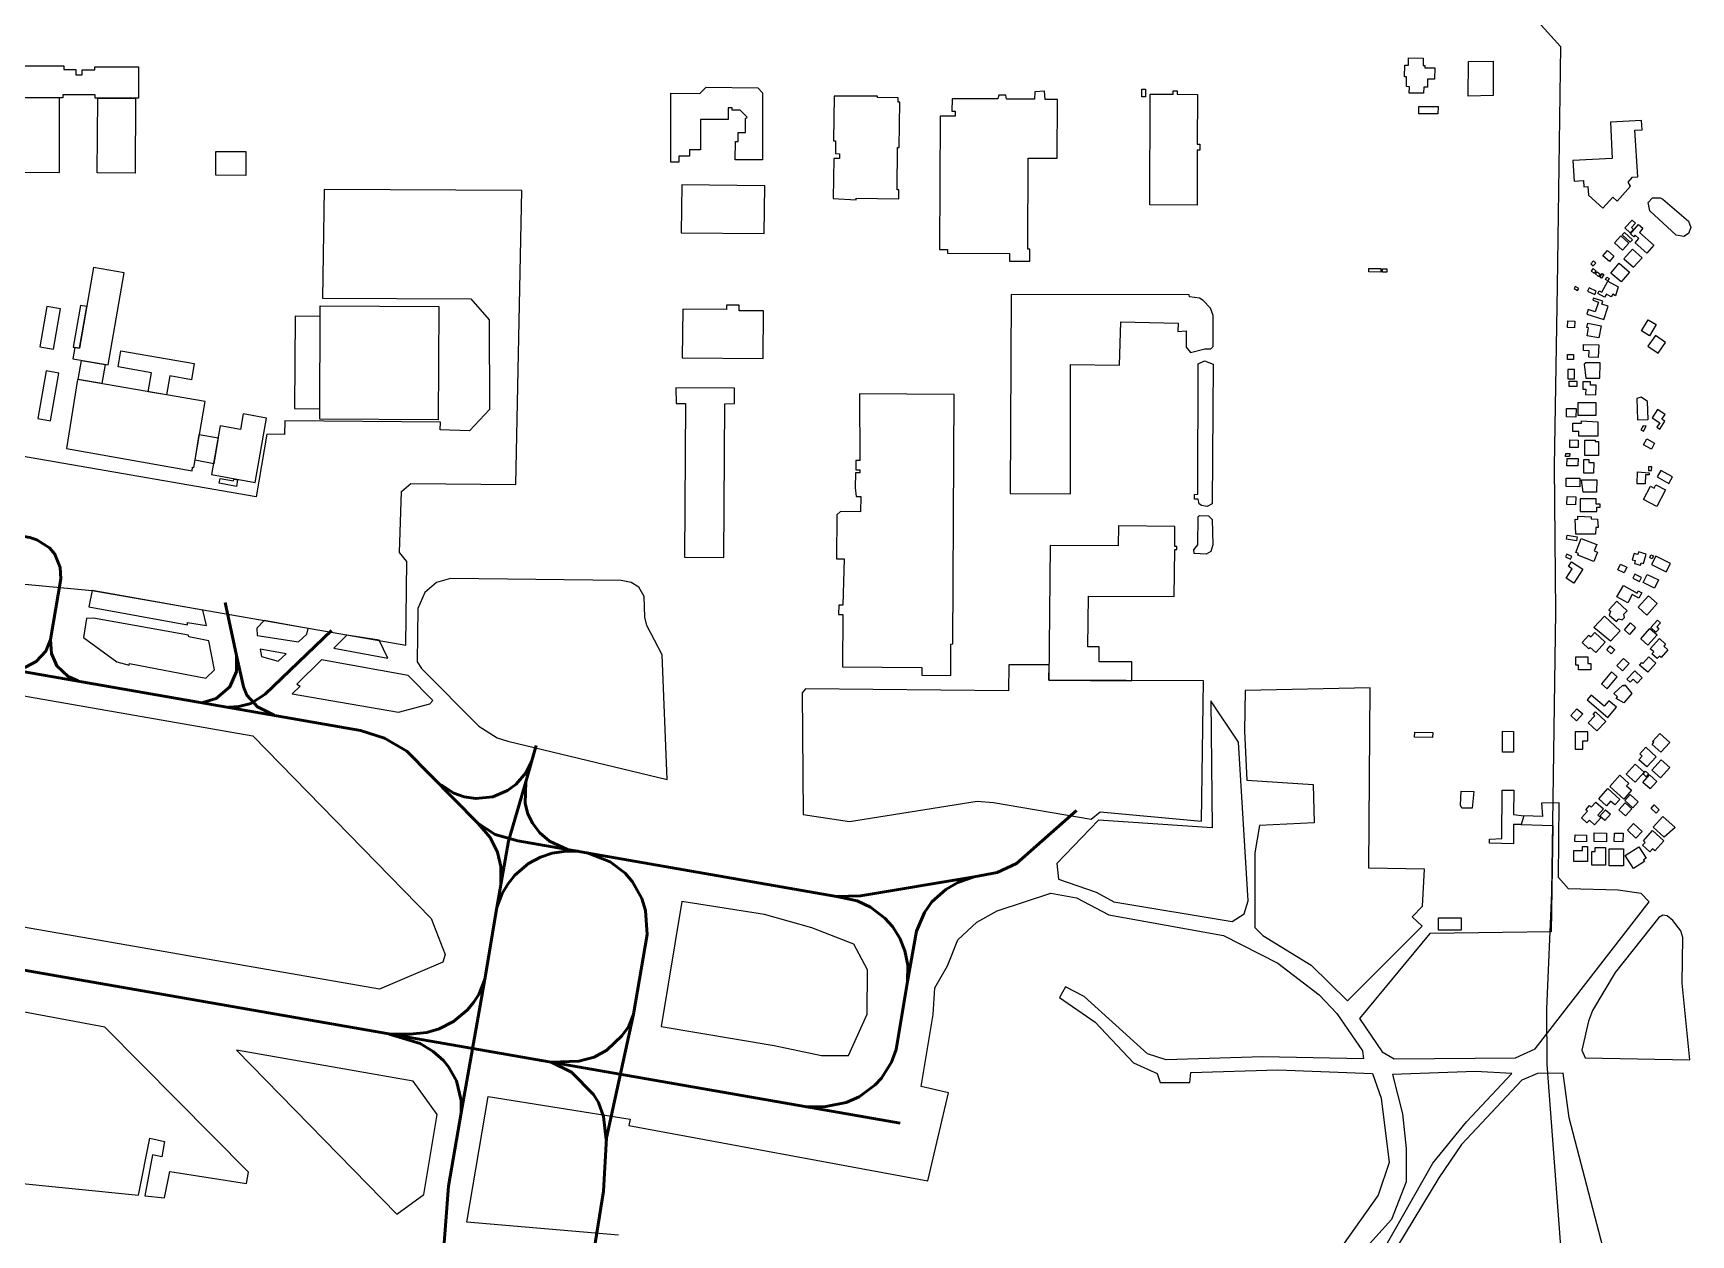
# Model space of a CAD drawing. Extents: x 0 to 3335, y -2153 to 0.
# Drawn here: x 1981 to 2822, y -1707 to -1099 of the extents above; entities that cross this region are included whole.
import ezdxf

# ---------------------------------------------------------------- set-up
doc = ezdxf.new("R2010")
doc.units = 0
for name, color, linetype, lineweight in [('Apron', 6, 'Continuous', 25), ('Building', 7, 'Continuous', 25), ('Grass', 3, 'Continuous', 25), ('Runway', 2, 'Continuous', 50), ('Taxiway', 2, 'Continuous', 50), ('Unclassified', 1, 'Continuous', 25)]:
    doc.layers.add(name, color=color, linetype=linetype, lineweight=lineweight)

msp = doc.modelspace()

# ---------------------------------------------------------------- linework, layer by layer
at = {"layer": 'Apron'}
msp.add_lwpolyline([(1977.11, -1377.75), (2011.3, -1380.92), (2170.3, -1408.68), (2170.82, -1366.28), (2170.82, -1366.28), (2167.02, -1361.63), (2168.11, -1330.79), (2172.71, -1326.74), (2226.01, -1327.25), (2229.02, -1178.3), (2128.83, -1177.75), (2128.09, -1232.83), (2203.21, -1233.25), (2212.53, -1243.84), (2212.7, -1289.34), (2202.54, -1300), (2187.65, -1299.61), (2187.74, -1295.73), (2108.91, -1295.06), (2108.8, -1301.85), (2099.84, -1301.69), (2094.47, -1333.52), (1894.32, -1298.9)], dxfattribs=at)
for points in [[(2302.62, -1476.64), (2300.19, -1413.56), (2292.36, -1398.71), (2291.34, -1394.52), (2291.01, -1383.95), (2288.28, -1379.36), (2284.53, -1376.92), (2279.46, -1375.82), (2192.84, -1374.95), (2185.81, -1376.89), (2179.81, -1381.99), (2176.3, -1390.06), (2175.94, -1417.08), (2178.18, -1420.48), (2207.24, -1449.76), (2216.56, -1455.63), (2222.01, -1457.25), (2302.62, -1476.64)], [(2371.63, -1494.49), (2395.06, -1497.97), (2459.75, -1487.77), (2468.07, -1488.36), (2517.65, -1496.8), (2522.1, -1493.05), (2573.59, -1497.76), (2574.59, -1426.81), (2496.14, -1426.4), (2496.23, -1418.69), (2475.81, -1418.57), (2475.67, -1431.74), (2372.75, -1430.81), (2371.12, -1432.78), (2371.63, -1494.49)]]:
    msp.add_lwpolyline(points, close=True, dxfattribs=at)
at = {"layer": 'Building'}
for points in [[(1974.13, -1115.19), (1996.88, -1115.22), (1996.88, -1116.97), (2003.04, -1116.98), (2003.03, -1119.77), (2006.19, -1119.77), (2006.19, -1117.11), (2012.68, -1117.11), (2012.68, -1115.61), (2034.82, -1115.64), (2034.81, -1131.61), (2012.83, -1131.59), (2012.83, -1129.8), (1996.44, -1129.78), (1996.44, -1131.42), (1974.04, -1131.37), (1974.13, -1115.19)], [(2678.45, -1111.18), (2685.86, -1111.29), (2685.81, -1114.95), (2686.71, -1114.97), (2686.69, -1116.13), (2691.76, -1116.21), (2691.68, -1121.94), (2688.03, -1121.88), (2687.97, -1125.98), (2686.15, -1125.95), (2686.1, -1129.05), (2678.81, -1128.94), (2678.86, -1125.72), (2677.33, -1125.7), (2677.41, -1120.71), (2676.46, -1120.7), (2676.55, -1114.84), (2678.39, -1114.87), (2678.45, -1111.18)], [(2708.84, -1113), (2721.33, -1112.75), (2721.33, -1130.17), (2708.67, -1130.58), (2708.84, -1113)], [(1975.89, -1131.4), (1975.61, -1169.03), (1994.68, -1169.15), (1994.78, -1131.42), (1975.89, -1131.4)], [(2014.2, -1131.59), (2033.25, -1131.61), (2033, -1169.47), (2013.87, -1169.42), (2014.2, -1131.59)], [(2304.55, -1163.97), (2304.6, -1129.09), (2319.28, -1129.11), (2322.52, -1125.96), (2348.63, -1126.25), (2351.08, -1128.91), (2351, -1162.75), (2337.24, -1162.71), (2337.26, -1153.42), (2338.73, -1153.42), (2338.74, -1148.99), (2342.36, -1148.99), (2342.37, -1141.91), (2343.19, -1141.1), (2339.76, -1137.64), (2335.6, -1137.62), (2335.6, -1136.5), (2333.67, -1136.49), (2333.64, -1142.42), (2319.66, -1142.34), (2319.59, -1157.67), (2314.06, -1157.64), (2314.04, -1160.94), (2308.6, -1160.91), (2308.58, -1163.98), (2304.55, -1163.97)], [(2387.37, -1130.5), (2387.06, -1153.12), (2388.04, -1153.12), (2387.95, -1159.63), (2390.03, -1159.66), (2389.99, -1162.12), (2387.15, -1162.08), (2386.87, -1182.32), (2398.56, -1183.05), (2398.57, -1182.25), (2420.03, -1182.54), (2420.09, -1177.97), (2419.2, -1177.95), (2419.48, -1156.59), (2420.34, -1156.6), (2420.65, -1133.58), (2419.81, -1133.58), (2419.83, -1131.39), (2409.31, -1131.25), (2409.32, -1130.53), (2387.37, -1130.5)], [(2440.76, -1208.15), (2444.71, -1208.15), (2444.7, -1210.11), (2476.15, -1210.21), (2476.14, -1214.06), (2486.53, -1214.1), (2486.55, -1208.1), (2485.42, -1208.1), (2485.61, -1161.9), (2500.33, -1161.96), (2500.45, -1132.22), (2494.29, -1132.19), (2493.89, -1128.04), (2488.97, -1128.27), (2488.81, -1132.12), (2474.75, -1132.12), (2474.29, -1130.08), (2470.76, -1130.08), (2470.23, -1131.93), (2447.14, -1131.85), (2446.98, -1138.08), (2448.68, -1138.09), (2448.67, -1140.67), (2441.05, -1140.64), (2440.76, -1208.15)], [(2543.34, -1127), (2545.16, -1127), (2545.16, -1130.88), (2543.33, -1130.85), (2543.34, -1127)], [(2547.48, -1129.48), (2559.07, -1129.52), (2559.08, -1127.87), (2561.24, -1127.87), (2561.23, -1129.58), (2571.48, -1129.61), (2571.39, -1154.84), (2572.71, -1154.84), (2572.7, -1157.84), (2571.35, -1157.83), (2571.24, -1185.69), (2547.27, -1185.61), (2547.48, -1129.48)], [(2683.64, -1135.74), (2693.39, -1135.79), (2693.37, -1139.49), (2683.62, -1139.44), (2683.64, -1135.74)], [(2761.67, -1163.16), (2762.32, -1173.63), (2767.16, -1173.33), (2767.36, -1176.46), (2769.34, -1176.34), (2769.62, -1180.76), (2776.9, -1187.33), (2782.02, -1181.65), (2784.24, -1183.67), (2790.95, -1176.19), (2789.79, -1174.13), (2792.02, -1171.57), (2794.59, -1171.41), (2793.12, -1147.83), (2796.81, -1147.6), (2796.52, -1142.93), (2780.72, -1143.71), (2781.69, -1162.11), (2761.67, -1163.16)], [(2073.97, -1158.51), (2089.2, -1158.64), (2089.1, -1170.73), (2073.87, -1170.61), (2073.97, -1158.51)], [(2309.79, -1199.73), (2351.91, -1200.18), (2352.18, -1175.97), (2310.05, -1175.51), (2309.79, -1199.73)], [(2782.79, -1204.79), (2786.88, -1208.55), (2790.09, -1205.07), (2786, -1201.3), (2782.79, -1204.79)], [(2786.71, -1200.75), (2787.82, -1199.55), (2791.87, -1203.31), (2790.76, -1204.51), (2786.71, -1200.75)], [(2788.12, -1197.31), (2791.79, -1193.29), (2793.46, -1194.83), (2791.4, -1197.09), (2792.4, -1198), (2790.79, -1199.75), (2788.12, -1197.31)], [(2790.93, -1200.26), (2795.05, -1195.52), (2797.25, -1197.44), (2795.42, -1199.55), (2802.78, -1205.96), (2799.24, -1210.03), (2793.23, -1204.8), (2795.16, -1202.58), (2793.29, -1200.96), (2792.62, -1201.73), (2790.93, -1200.26)], [(2779.3, -1208.77), (2782.57, -1211.6), (2780.24, -1214.29), (2776.97, -1211.46), (2779.3, -1208.77)], [(2787.59, -1212.86), (2792.46, -1217.24), (2796.87, -1212.35), (2792.01, -1207.96), (2787.59, -1212.86)], [(2001.46, -1263.59), (2019.38, -1266.71), (2027.5, -1220.11), (2011.92, -1217.37), (2004.78, -1258.24), (2002.46, -1257.82), (2001.46, -1263.59)], [(2658.24, -1217.76), (2664.44, -1217.78), (2664.43, -1219.61), (2658.24, -1219.58), (2658.24, -1217.76)], [(2665.22, -1218.04), (2667.45, -1218.06), (2667.44, -1219.75), (2665.21, -1219.74), (2665.22, -1218.04)], [(2770.9, -1215.44), (2772.02, -1216.5), (2773.35, -1215.08), (2772.23, -1214.02), (2770.9, -1215.44)], [(2771.02, -1218.95), (2772.6, -1220.32), (2773.61, -1219.16), (2772.03, -1217.79), (2771.02, -1218.95)], [(2785.25, -1215.18), (2790.47, -1219.63), (2786.17, -1224.67), (2780.95, -1220.23), (2785.25, -1215.18)], [(2773.13, -1220.6), (2774.01, -1219.49), (2775.66, -1220.8), (2774.78, -1221.91), (2773.13, -1220.6)], [(2774.36, -1230.52), (2775.09, -1229.22), (2776.34, -1229.9), (2779.5, -1224.18), (2784.69, -1227.04), (2783.26, -1231.62), (2781.91, -1230.88), (2781.22, -1232.13), (2778.75, -1230.76), (2777.84, -1232.43), (2774.36, -1230.52)], [(2776.54, -1220.29), (2777.48, -1220.9), (2776.28, -1222.76), (2775.34, -1222.16), (2776.54, -1220.29)], [(2778.31, -1223.4), (2779.02, -1222.23), (2780.16, -1222.92), (2779.43, -1224.09), (2778.31, -1223.4)], [(2762.9, -1226.94), (2762.31, -1228), (2764.11, -1229), (2764.7, -1227.93), (2762.9, -1226.94)], [(2772.13, -1232.85), (2771.77, -1233.96), (2774.64, -1234.88), (2773.08, -1239.76), (2769.52, -1238.62), (2768.79, -1240.91), (2777.44, -1243.68), (2779.61, -1236.9), (2776.41, -1235.87), (2776.88, -1234.38), (2772.13, -1232.85)], [(2769.95, -1227.57), (2769.11, -1229.3), (2772.79, -1231.07), (2773.62, -1229.34), (2769.95, -1227.57)], [(1995.24, -1238.3), (1988.3, -1237.08), (1984.72, -1257.47), (1991.66, -1258.69), (1995.24, -1238.3)], [(2008.49, -1237.15), (2005.32, -1236.63), (2001.64, -1257.68), (2004.78, -1258.24), (2008.49, -1237.15)], [(2126.79, -1242.2), (2114.12, -1241.99), (2113.87, -1288.78), (2126.65, -1288.95), (2126.79, -1242.2)], [(2126.81, -1236.78), (2187, -1237.01), (2186.71, -1294.52), (2126.63, -1294.13), (2126.81, -1236.78)], [(2310.32, -1263.07), (2351.32, -1263.48), (2351.56, -1239.36), (2339.16, -1239.24), (2339.19, -1236.4), (2332.82, -1236.33), (2332.79, -1238.62), (2310.58, -1238.38), (2310.32, -1263.07)], [(2759.25, -1244.37), (2762.78, -1244.57), (2762.59, -1247.94), (2759.06, -1247.75), (2759.25, -1244.37)], [(2769.23, -1245.59), (2776.06, -1246.84), (2774.92, -1253.02), (2768.94, -1251.91), (2769.7, -1247.84), (2768.85, -1247.68), (2769.23, -1245.59)], [(2799.88, -1243.83), (2803.94, -1246.27), (2800.53, -1251.92), (2796.47, -1249.48), (2799.88, -1243.83)], [(2799.79, -1257.12), (2804.93, -1260.72), (2808.73, -1255.31), (2803.59, -1251.7), (2799.79, -1257.12)], [(2025.89, -1259.52), (2062.97, -1266.04), (2061.55, -1274.16), (2050.66, -1272.24), (2048.91, -1281.91), (2039.68, -1280.28), (2041.38, -1270.61), (2024.46, -1267.64), (2025.89, -1259.52)], [(2767.14, -1256.36), (2774.81, -1256.59), (2774.62, -1262.93), (2769.86, -1262.79), (2769.96, -1259.47), (2767.04, -1259.38), (2767.14, -1256.36)], [(2004.19, -1274.08), (2005.94, -1264.37), (2017.88, -1266.45), (2016.11, -1276.16), (2004.19, -1274.08)], [(2759.01, -1261.44), (2762.11, -1261.43), (2762.12, -1263.97), (2759.02, -1263.99), (2759.01, -1261.44)], [(2768.33, -1265.61), (2767.41, -1266.3), (2768.25, -1273.31), (2775.46, -1273.34), (2775.49, -1265.62), (2768.33, -1265.61)], [(1987.98, -1269.69), (1983.71, -1293.79), (1990.14, -1294.93), (1994.41, -1270.83), (1987.98, -1269.69)], [(2062.85, -1318.71), (2068.5, -1285.27), (2003.8, -1274.01), (1998.25, -1309.11), (2061.9, -1320.37), (2062.2, -1318.56), (2062.85, -1318.71)], [(2759.17, -1268.96), (2759.13, -1273.78), (2762.53, -1273.8), (2762.56, -1268.99), (2759.17, -1268.96)], [(2759.92, -1274.83), (2763.69, -1274.88), (2763.66, -1277.7), (2759.88, -1277.66), (2759.92, -1274.83)], [(2766.8, -1275.27), (2766.75, -1278.91), (2768.25, -1278.93), (2768.2, -1281.74), (2773.43, -1281.82), (2773.51, -1276.9), (2770.62, -1276.86), (2770.64, -1275.33), (2766.8, -1275.27)], [(2311.52, -1364.14), (2331.48, -1364.27), (2331.85, -1286.35), (2336.84, -1286.31), (2336.82, -1278.54), (2307.15, -1278.26), (2307.19, -1286.24), (2312.03, -1286.17), (2311.52, -1364.14)], [(2388.71, -1342.6), (2388.5, -1364.96), (2392.42, -1364.99), (2391.78, -1388.45), (2389.63, -1388.47), (2389.58, -1393.11), (2391.73, -1393.17), (2391.6, -1419.56), (2431.75, -1419.93), (2431.72, -1423.91), (2446.52, -1424.05), (2446.5, -1408.08), (2447.51, -1408.05), (2448.19, -1281.66), (2400.1, -1281.34), (2400.37, -1315.16), (2398.31, -1315.15), (2398.28, -1319.78), (2400.37, -1319.79), (2400.36, -1321.28), (2398.08, -1321.27), (2398.03, -1328.98), (2398.45, -1333.3), (2400.77, -1333.33), (2400.67, -1341.14), (2390.56, -1341.01), (2388.71, -1342.6)], [(2794.41, -1294.54), (2799.81, -1294.4), (2799.58, -1285.18), (2796.36, -1283.08), (2794.12, -1283.73), (2794.41, -1294.54)], [(2076.2, -1297.53), (2071.81, -1322.26), (2093.91, -1326.19), (2099.69, -1293.64), (2087.85, -1291.54), (2086.46, -1299.35), (2076.2, -1297.53)], [(2758.49, -1288.73), (2763.32, -1288.8), (2763.25, -1293.09), (2758.42, -1293.02), (2758.49, -1288.73)], [(2764.45, -1285.71), (2773.36, -1285.76), (2773.33, -1292.28), (2764.41, -1292.23), (2764.45, -1285.71)], [(2804.31, -1298.29), (2805.74, -1299.24), (2808.4, -1295.25), (2806.87, -1294.23), (2808.5, -1291.77), (2804.67, -1289.22), (2801.84, -1293.47), (2805.78, -1296.08), (2804.31, -1298.29)], [(2065.59, -1301.97), (2075.1, -1303.56), (2072.89, -1316.76), (2063.52, -1315), (2065.59, -1301.97)], [(2766.16, -1295.07), (2774.35, -1295.6), (2774.36, -1302.77), (2764.72, -1302.79), (2764.72, -1300.45), (2761.72, -1300.45), (2761.71, -1296.15), (2766.16, -1296.14), (2766.16, -1295.07)], [(2796.24, -1299.51), (2797.45, -1300.18), (2798.89, -1297.63), (2797.37, -1297.51), (2796.24, -1299.51)], [(2760.23, -1304.71), (2764.42, -1304.75), (2764.39, -1308.5), (2760.2, -1308.47), (2760.23, -1304.71)], [(2767.82, -1304.84), (2773.09, -1304.83), (2773.09, -1305.52), (2774.76, -1305.52), (2774.77, -1312.57), (2767.83, -1312.58), (2767.82, -1304.84)], [(2799.24, -1304.15), (2803.16, -1306.26), (2801.51, -1309.32), (2797.6, -1307.21), (2799.24, -1304.15)], [(2758.09, -1311.53), (2760.11, -1311.57), (2760.09, -1313.05), (2758.06, -1313.01), (2758.09, -1311.53)], [(2758.78, -1314.02), (2764.39, -1314.14), (2764.3, -1317.89), (2758.7, -1317.77), (2758.78, -1314.02)], [(2767.32, -1314.54), (2769.8, -1314.58), (2769.78, -1316.05), (2772.28, -1316.08), (2772.2, -1321.6), (2767.23, -1321.53), (2767.32, -1314.54)], [(2800.03, -1320.18), (2801.6, -1320.25), (2801.68, -1318.37), (2800.11, -1318.32), (2800.03, -1320.18)], [(2076.08, -1324.23), (2082.84, -1325.45), (2083.02, -1324.59), (2084.98, -1324.95), (2084.42, -1328.21), (2075.61, -1326.64), (2076.08, -1324.23)], [(2758.32, -1324.05), (2765.28, -1324.11), (2765.25, -1328.4), (2758.29, -1328.35), (2758.32, -1324.05)], [(2766.08, -1324.83), (2773.83, -1324.89), (2773.79, -1331.15), (2766.94, -1331.1), (2766.08, -1324.83)], [(2794.44, -1320.85), (2800.45, -1321.3), (2800.44, -1322.38), (2798.5, -1322.37), (2798.45, -1326.94), (2794.39, -1326.91), (2794.44, -1320.85)], [(2804.4, -1323.41), (2810.38, -1326.76), (2812.24, -1323.44), (2806.26, -1320.09), (2804.4, -1323.41)], [(2758.76, -1333.4), (2763.18, -1333.47), (2763.13, -1337.49), (2758.71, -1337.43), (2758.76, -1333.4)], [(2765.47, -1334.5), (2765.42, -1340.89), (2773.81, -1340.97), (2773.83, -1338.72), (2775.56, -1338.74), (2775.58, -1337.3), (2773.49, -1337.28), (2773.52, -1334.57), (2765.47, -1334.5)], [(2803.83, -1327.46), (2808.67, -1330), (2804.27, -1338.41), (2797.52, -1334.89), (2801.07, -1328.1), (2802.97, -1329.1), (2803.83, -1327.46)], [(2764.29, -1343.32), (2771.04, -1343.65), (2770.99, -1344.67), (2774.21, -1344.83), (2774.52, -1349.07), (2773.37, -1349.01), (2773.19, -1352.48), (2763.17, -1352.41), (2762.89, -1344.88), (2764.21, -1344.95), (2764.29, -1343.32)], [(2496.74, -1358.14), (2496.14, -1426.4), (2538.22, -1426.66), (2538.16, -1417.03), (2521.63, -1417.13), (2521.68, -1409.5), (2515.94, -1409.54), (2516.2, -1383.79), (2559.64, -1383.95), (2559.95, -1360.16), (2561.02, -1360.14), (2561.02, -1358.74), (2559.99, -1358.73), (2560.02, -1348.59), (2531.42, -1348.24), (2531.25, -1358.29), (2496.74, -1358.14)], [(2758.82, -1352.98), (2763.95, -1353.81), (2763.63, -1355.79), (2758.5, -1354.97), (2758.82, -1352.98)], [(2766, -1354.66), (2773.84, -1357.71), (2772.59, -1360.91), (2774.15, -1361.51), (2772.32, -1366.23), (2764.31, -1363.12), (2764.63, -1362.3), (2763.24, -1361.76), (2766, -1354.66)], [(2758.65, -1362.58), (2758, -1363.96), (2760.5, -1365.12), (2761.14, -1363.74), (2758.65, -1362.58)], [(2759.53, -1368.77), (2761.04, -1366.48), (2766.76, -1370.23), (2762.2, -1377.17), (2758.37, -1374.65), (2761.43, -1370.01), (2759.53, -1368.77)], [(2785.94, -1367.62), (2789.12, -1369.16), (2787.75, -1371.99), (2784.57, -1370.45), (2785.94, -1367.62)], [(2792.74, -1362.18), (2791.83, -1365.41), (2793.29, -1365.82), (2792.89, -1367.25), (2796.01, -1368.12), (2796.36, -1366.9), (2797.59, -1367.25), (2798.91, -1362.53), (2794.94, -1361.41), (2794.58, -1362.7), (2792.74, -1362.18)], [(2801.31, -1362.97), (2802.59, -1363.48), (2801.99, -1364.99), (2800.7, -1364.48), (2801.31, -1362.97)], [(2809.03, -1371.51), (2811.18, -1367.25), (2803.79, -1363.54), (2801.65, -1367.8), (2809.03, -1371.51)], [(2793.15, -1372.68), (2792.11, -1374.66), (2795.49, -1376.44), (2796.54, -1374.45), (2793.15, -1372.68)], [(2799.37, -1372.79), (2805.09, -1375.55), (2803.09, -1379.7), (2797.37, -1376.94), (2799.37, -1372.79)], [(2787.33, -1378.39), (2794.25, -1382.24), (2794.89, -1381.09), (2796.66, -1382.07), (2795.11, -1384.87), (2791.86, -1383.07), (2789.53, -1387.25), (2784.09, -1384.22), (2787.33, -1378.39)], [(2794.84, -1389.49), (2799.28, -1393.41), (2804.46, -1387.55), (2800.01, -1383.63), (2794.84, -1389.49)], [(2772.37, -1399.72), (2777.76, -1393.96), (2785.76, -1401.45), (2780.85, -1406.7), (2772.37, -1399.72)], [(2780.06, -1393.52), (2783.8, -1396.75), (2785.1, -1395.25), (2786.65, -1395.77), (2787.82, -1394.68), (2787.55, -1392.99), (2789.17, -1391.31), (2784.09, -1386.43), (2779.98, -1390.68), (2780.84, -1391.51), (2780.06, -1393.52)], [(2766.39, -1407.37), (2769.9, -1403.54), (2770.83, -1404.39), (2772.79, -1402.26), (2778.14, -1407.16), (2773.34, -1412.39), (2770.51, -1409.79), (2769.83, -1410.52), (2766.39, -1407.37)], [(2793.55, -1399.71), (2790.48, -1403.18), (2787.85, -1400.85), (2790.91, -1397.38), (2793.55, -1399.71)], [(2800.82, -1400.27), (2804.37, -1403.45), (2799.69, -1408.67), (2796.15, -1405.49), (2800.82, -1400.27)], [(2804.61, -1395.94), (2806.13, -1397.34), (2804.22, -1399.41), (2805.38, -1400.5), (2803.86, -1402.14), (2801.18, -1399.66), (2804.61, -1395.94)], [(2778.9, -1411.03), (2780.69, -1409.04), (2782.93, -1411.06), (2781.15, -1413.04), (2778.9, -1411.03)], [(2800.94, -1410.49), (2805.56, -1405.32), (2808.69, -1408.13), (2807.75, -1409.17), (2809.85, -1411.04), (2806.42, -1414.87), (2805.64, -1414.17), (2804.47, -1415.48), (2801.79, -1413.07), (2802.69, -1412.06), (2800.94, -1410.49)], [(2769.25, -1418.02), (2770.9, -1418.02), (2770.89, -1421.1), (2764.51, -1421.08), (2764.52, -1418.71), (2763.3, -1418.71), (2763.31, -1414.56), (2769.26, -1414.57), (2769.25, -1418.02)], [(2783.93, -1419.01), (2786.82, -1421.68), (2790.21, -1418.01), (2787.32, -1415.34), (2783.93, -1419.01)], [(2795.51, -1418.75), (2796.63, -1417.49), (2797.17, -1417.97), (2800.17, -1414.57), (2803.78, -1417.76), (2799.67, -1422.41), (2795.51, -1418.75)], [(2776.16, -1428.26), (2779.05, -1430.71), (2784.16, -1424.68), (2781.27, -1422.24), (2776.16, -1428.26)], [(2789.1, -1425.9), (2790.73, -1427.43), (2792.21, -1425.84), (2794.38, -1427.87), (2796.93, -1425.14), (2793.13, -1421.58), (2789.1, -1425.9)], [(2768.93, -1436.38), (2779.38, -1445.29), (2783.78, -1440.13), (2779.9, -1436.81), (2777.54, -1439.58), (2770.97, -1433.98), (2768.93, -1436.38)], [(2782.47, -1433.11), (2787.06, -1428.85), (2787.63, -1429.35), (2788.08, -1428.82), (2791.62, -1433.13), (2787.51, -1437.89), (2783.67, -1435.61), (2784.39, -1434.77), (2782.47, -1433.11)], [(2763.78, -1440.85), (2766.71, -1443.48), (2763.62, -1446.94), (2760.68, -1444.32), (2763.78, -1440.85)], [(2773.26, -1442.42), (2778.46, -1447.34), (2773.91, -1452.14), (2769.53, -1448.01), (2772.85, -1444.5), (2772.02, -1443.72), (2773.26, -1442.42)], [(2681.57, -1452.73), (2690.71, -1452.86), (2690.66, -1455.36), (2681.53, -1455.23), (2681.57, -1452.73)], [(2726.06, -1452.3), (2731.69, -1452.33), (2731.65, -1462.84), (2726.01, -1462.8), (2726.06, -1452.3)], [(2762.9, -1452.57), (2762.9, -1461.42), (2766.84, -1461.43), (2766.85, -1457.14), (2769.28, -1457.15), (2769.28, -1452.57), (2762.9, -1452.57)], [(2806.32, -1462.92), (2801.92, -1458.96), (2802.78, -1458.01), (2802.14, -1457.44), (2805.76, -1453.42), (2810.79, -1457.95), (2806.32, -1462.92)], [(2798.64, -1460.42), (2803.89, -1465.15), (2799.26, -1470.3), (2795.23, -1466.67), (2796.88, -1464.83), (2795.65, -1463.74), (2798.64, -1460.42)], [(2793.26, -1468.92), (2797.8, -1473), (2793.26, -1478.05), (2788.72, -1473.96), (2793.26, -1468.92)], [(2806.45, -1466.74), (2810.84, -1470.64), (2806.19, -1475.86), (2801.8, -1471.95), (2806.45, -1466.74)], [(2785.53, -1474.6), (2790.04, -1478.67), (2788.92, -1479.9), (2791.47, -1482.2), (2787.49, -1486.61), (2780.44, -1480.24), (2785.53, -1474.6)], [(2800.63, -1474.36), (2804.35, -1477.67), (2800.95, -1481.48), (2797.23, -1478.18), (2800.63, -1474.36)], [(2797.29, -1473.84), (2798.6, -1472.47), (2800.12, -1473.91), (2798.81, -1475.29), (2797.29, -1473.84)], [(2705.14, -1482.67), (2711.57, -1482.73), (2710.77, -1491.24), (2705.44, -1491.19), (2704.83, -1489.68), (2705.14, -1482.67)], [(2725.94, -1482.13), (2731.86, -1482.2), (2731.72, -1494.43), (2736.83, -1495.12), (2735.5, -1499.58), (2731.72, -1499.53), (2731.58, -1509.38), (2719.47, -1509.03), (2719.47, -1506.87), (2725.76, -1506.62), (2725.94, -1482.13)], [(2779.52, -1481.32), (2785.6, -1486.79), (2783.06, -1489.61), (2780.88, -1487.64), (2778.78, -1489.98), (2774.88, -1486.47), (2779.52, -1481.32)], [(2790.69, -1484.36), (2794.82, -1488.04), (2792.19, -1490.99), (2788.07, -1487.31), (2790.69, -1484.36)], [(2766.05, -1496.17), (2769.08, -1492.83), (2768.22, -1492.06), (2770.16, -1489.92), (2771.04, -1490.73), (2773.42, -1488.12), (2777.3, -1491.64), (2774.44, -1494.79), (2775.94, -1496.15), (2772.72, -1499.69), (2770.11, -1497.32), (2768.85, -1498.71), (2766.05, -1496.17)], [(2778.32, -1492.05), (2780.86, -1494.36), (2777.95, -1497.55), (2775.41, -1495.23), (2778.32, -1492.05)], [(2788.45, -1495.17), (2785.05, -1492.14), (2788.2, -1488.61), (2791.59, -1491.64), (2788.45, -1495.17)], [(2802.95, -1489.61), (2805.5, -1492.01), (2803.88, -1493.73), (2801.33, -1491.33), (2802.95, -1489.61)], [(2807.29, -1495.42), (2813.54, -1501.11), (2808.04, -1505.93), (2802.4, -1500.8), (2807.29, -1495.42)], [(2772.57, -1503.74), (2778.82, -1503.86), (2778.73, -1508.31), (2772.48, -1508.19), (2772.57, -1503.74)], [(2782.76, -1503.86), (2787.16, -1503.95), (2787.07, -1508.24), (2782.67, -1508.14), (2782.76, -1503.86)], [(2789.45, -1502.36), (2792.54, -1499.07), (2796.79, -1503.07), (2793.7, -1506.36), (2789.45, -1502.36)], [(2803.29, -1512.89), (2802.09, -1511.82), (2800.76, -1513.32), (2797.09, -1510.05), (2798.43, -1508.56), (2797.49, -1507.72), (2802.08, -1502.57), (2807.89, -1507.74), (2803.29, -1512.89)], [(2769.14, -1518.27), (2762.14, -1518.27), (2762.14, -1512.73), (2766.57, -1512.73), (2766.57, -1510.67), (2769.14, -1510.67), (2769.14, -1518.27)], [(2762.82, -1504.8), (2768.7, -1504.91), (2768.63, -1508.3), (2762.76, -1508.18), (2762.82, -1504.8)], [(2778.26, -1520.17), (2771.35, -1520.17), (2771.35, -1513.21), (2773.1, -1513.21), (2773.1, -1511.11), (2778.26, -1511.11), (2778.26, -1520.17)], [(2780.1, -1520.39), (2780.1, -1511.83), (2787.32, -1511.83), (2787.32, -1520.39), (2780.1, -1520.39)], [(2798.85, -1516.64), (2797.53, -1517.48), (2798.02, -1518.26), (2792.5, -1521.76), (2788.31, -1515.16), (2795.15, -1510.82), (2798.85, -1516.64)], [(2693.59, -1546.83), (2705.15, -1546.85), (2705.14, -1553), (2693.59, -1552.99), (2693.59, -1546.83)]]:
    msp.add_lwpolyline(points, close=True, dxfattribs=at)
at = {"layer": 'Grass'}
for points in [[(2799.88, -1184.36), (2802.06, -1182.05), (2805.93, -1181.97), (2807.34, -1182.67), (2820.25, -1193.88), (2821.52, -1197.01), (2820.25, -1200.02), (2817.98, -1201.64), (2814.1, -1200.94), (2800.7, -1188.69), (2799.88, -1184.36)], [(2507.19, -1332.01), (2507.05, -1266.46), (2531.88, -1266.76), (2532.7, -1244.91), (2561.71, -1245.58), (2561.56, -1249.7), (2565.78, -1249.45), (2565.81, -1257.61), (2568, -1260.33), (2575.15, -1258.58), (2578.29, -1258.57), (2579.46, -1257.38), (2579.45, -1241.58), (2578.11, -1237.92), (2574.35, -1234.09), (2572.42, -1232.89), (2567.36, -1232.11), (2567.32, -1231.24), (2477.06, -1230.94), (2476.54, -1331.89), (2507.19, -1332.01)], [(2574.95, -1264.64), (2579.39, -1266.22), (2578.84, -1337.03), (2576.35, -1338.36), (2573.48, -1337.95), (2572.28, -1337.03), (2571.76, -1334.74), (2569.93, -1334.77), (2570, -1332.31), (2571.69, -1332.19), (2571.9, -1266.14), (2574.95, -1264.64)], [(2572.45, -1342.95), (2577.12, -1343.2), (2578.84, -1345.05), (2579.29, -1357.88), (2578.31, -1361.22), (2575.88, -1362.62), (2569.73, -1362.25), (2569.67, -1360.32), (2571.7, -1357.84), (2571.79, -1343.58), (2572.45, -1342.95)], [(2011.3, -1380.92), (2009.51, -1389.29), (2059.52, -1398.34), (2059.62, -1397.24), (2069.14, -1398.75), (2067.32, -1390.85), (2011.3, -1380.92)], [(2188.93, -1569.18), (2156.86, -1582.86), (1583.43, -1483.15), (1583.73, -1480.66), (1578, -1479.74), (1726.22, -1425.23), (1729.57, -1406.11), (1738.74, -1399.84), (1740.78, -1400.29), (1749, -1394.66), (2092.71, -1454.64), (2183.12, -1547.22), (2190.2, -1565.39), (2188.93, -1569.18)], [(2008.41, -1395.11), (2006.91, -1404.71), (2023.77, -1417.09), (2030.02, -1418.86), (2030.2, -1417.91), (2068.86, -1425.43), (2073.26, -1421.09), (2070.43, -1406.44), (2060.32, -1404.46), (2060.16, -1403.61), (2011.88, -1394.98), (2008.41, -1395.11)], [(2094.9, -1403.75), (2115.88, -1407.02), (2120.05, -1403.13), (2120.68, -1400.22), (2098.38, -1396.19), (2094.67, -1400.02), (2094.9, -1403.75)], [(2105.57, -1416.81), (2109.54, -1413.09), (2096.39, -1410.61), (2097.12, -1414.45), (2105.57, -1416.81)], [(2133.68, -1410.23), (2161.2, -1415.23), (2156.8, -1406.21), (2140.43, -1403.62), (2133.68, -1410.23)], [(2127.54, -1416.06), (2115.03, -1428.35), (2116.76, -1429.44), (2112.63, -1433.36), (2166.55, -1442.6), (2182.4, -1438.34), (2183.99, -1436.76), (2171.38, -1424.01), (2127.54, -1416.06)], [(2680.3, -1546.35), (2685.55, -1540.87), (2686.5, -1522.12), (2658.35, -1521.57), (2658.98, -1430.34), (2595.7, -1431.59), (2595.24, -1452.27), (2596.56, -1476.99), (2630.12, -1479.22), (2630.62, -1498.72), (2602.87, -1499.96), (2600.49, -1513.8), (2600.48, -1551.72), (2604.62, -1555.72), (2629.12, -1570.72), (2647.51, -1588.92), (2685.34, -1551.07), (2680.3, -1546.35)], [(2592.31, -1457.85), (2578.23, -1436.91), (2578.94, -1501.27), (2521.23, -1497.3), (2500.12, -1519.22), (2501.12, -1527.22), (2520.12, -1533.73), (2529.12, -1538.72), (2589.12, -1548.73), (2595.12, -1544.73), (2597.12, -1538.23), (2592.31, -1457.85)], [(2689.3, -1554.81), (2653.62, -1597.73), (2665.12, -1614.72), (2671.12, -1618.22), (2732.62, -1617.73), (2742.62, -1613.23), (2800.32, -1538.67), (2796.28, -1534.5), (2784.67, -1532.77), (2759.56, -1532.03), (2754.44, -1526.4), (2754.75, -1488.54), (2745.83, -1488.66), (2746.26, -1495.44), (2736.83, -1495.12), (2735.5, -1499.58), (2751.57, -1499.96), (2750.68, -1553.92), (2689.3, -1554.81)], [(2352.09, -1545.03), (2310.07, -1538.58), (2299.71, -1601.81), (2356.98, -1611.45), (2380.99, -1616.58), (2394.63, -1616.51), (2404.1, -1595.66), (2404.23, -1573.11), (2397.25, -1560.17), (2376.1, -1551.9), (2352.09, -1545.03)], [(2812.47, -1548.16), (2809.56, -1545.73), (2807.39, -1545.48), (2805.34, -1546.57), (2783.23, -1574.51), (2771.74, -1593.73), (2769.69, -1599.09), (2766.19, -1613.8), (2767.92, -1617.65), (2821.08, -1618.75), (2817.18, -1579.82), (2817.44, -1556.78), (2816.52, -1553.43), (2812.47, -1548.16)], [(2090.51, -1675.65), (2017.62, -1602.16), (1914.35, -1582.93), (1897.97, -1594.18), (1886.63, -1657.28), (1900.18, -1673.87), (2034.75, -1687.27), (2040.45, -1658.36), (2047.99, -1660.11), (2046.58, -1667.87), (2041.8, -1666.79), (2037.93, -1687.59), (2048, -1688.59), (2050.72, -1675.38), (2089.51, -1681.4), (2090.51, -1675.65)], [(2165.64, -1696.9), (2179.37, -1686.88), (2186.06, -1646.41), (2173.99, -1629.6), (2084.44, -1613.9), (2165.64, -1696.9)], [(2670.3, -1626.1), (2675.3, -1646.1), (2677.3, -1663.6), (2677.3, -1680.6), (2669.8, -1699.6), (2589.31, -1788.6), (2614.31, -1776.1), (2636.81, -1756.6), (2655.81, -1732.6), (2690.8, -1671.1), (2707.81, -1650.1), (2730.8, -1625.6), (2712.31, -1624.6), (2670.3, -1626.1)]]:
    msp.add_lwpolyline(points, close=True, dxfattribs=at)
for points in [[(2278, -1707.58), (2201.2, -1700.93), (2212.02, -1637.24), (2284, -1648.81), (2283.19, -1651.96), (2434.76, -1679.98), (2445.22, -1635.44), (2431.43, -1632.21), (2437.55, -1595.73), (2438.31, -1582.25), (2444.71, -1571.14), (2449.97, -1557.97), (2459.64, -1548.94), (2469.97, -1543.31), (2497.12, -1534.23), (2510.12, -1536.73), (2526.62, -1545.23), (2584.62, -1555.72), (2612.12, -1569.73), (2633.12, -1585.73), (2642.12, -1595.22), (2655.12, -1614.22), (2655.62, -1618.22), (2604.62, -1617.23), (2555.62, -1618.72), (2546.12, -1615.72), (2514.12, -1586.72), (2504.62, -1581.73), (2501.62, -1587.22), (2519.62, -1599.72), (2539.12, -1620.23), (2551.12, -1625.73), (2552.62, -1630.22), (2567.62, -1630.22), (2568.12, -1625.23), (2612.12, -1623.73), (2660.12, -1625.73), (2664.62, -1638.22), (2668.62, -1670.72), (2663.04, -1687.28), (2644.99, -1712.77)], [(2784.88, -1743.86), (2759.81, -1648.1), (2756.74, -1625.44), (2743.81, -1625.6), (2743.81, -1625.6), (2735.8, -1629.1), (2705.3, -1661.6), (2693.81, -1678.6), (2672.81, -1713.1)]]:
    msp.add_lwpolyline(points, dxfattribs=at)
at = {"layer": 'Runway'}
for points in [[(2289.27, -1627.89), (214.43, -1265.84)], [(2420.85, -1650.81), (2289.27, -1627.89)]]:
    msp.add_lwpolyline(points, dxfattribs=at)
at = {"layer": 'Taxiway'}
for points in [[(906.97, -1187), (935.56, -1215.53), (952.12, -1228.11), (970.81, -1239.1), (982.32, -1244.32), (997.79, -1250.06), (1014.06, -1254.2), (2147.22, -1451.82), (2159.46, -1455.73), (2170.7, -1462.39), (2206.79, -1498.79), (2215.53, -1504.5), (2227.04, -1507.76), (2388.52, -1535.95), (2400.71, -1535.64), (2458.33, -1526.1)], [(1869.13, -1356.46), (1870.91, -1349.85), (1875.06, -1343.99), (1882.12, -1339.75), (1886.48, -1338.75), (1891.12, -1338.82), (1979.69, -1354.15), (1983.21, -1355.31), (1989.6, -1359.29), (1992.37, -1362.5), (1995.07, -1369.32), (1995.33, -1375.09)], [(1990.12, -1405.84), (1995.33, -1375.09)], [(2084.4, -1413.96), (2078.62, -1387.01)], [(2098.95, -1433.52), (2132.53, -1401.21)], [(1990.12, -1405.84), (1987.78, -1411.68), (1982.89, -1416.97), (1977.52, -1419.85), (1968.55, -1420.57)], [(1990.12, -1405.84), (1990.6, -1412.82), (1993.45, -1419.18), (1999.09, -1424.52), (2004.22, -1426.72)], [(2084.4, -1413.96), (2084.36, -1422.08), (2081.02, -1429.7), (2074.09, -1435.65), (2067.34, -1437.77)], [(2084.4, -1413.96), (2087.96, -1429.74), (2089.68, -1433.95), (2095.1, -1439.86), (2103.59, -1444.08)], [(2080.51, -1440.06), (2085.69, -1439.73), (2091.76, -1438.18), (2098.95, -1433.52)], [(2236.24, -1459.57), (2231.03, -1477.96)], [(2188.11, -1479.49), (2194.6, -1483.59), (2199.81, -1485.42), (2205.73, -1486.41), (2214.36, -1485.44), (2221.84, -1482.27), (2226.18, -1479.04), (2231.13, -1473.31), (2233.95, -1467.62)], [(2216.38, -1541.56), (2222.31, -1507.99), (2231.03, -1477.96)], [(2231.03, -1477.96), (2230.73, -1488.8), (2232.06, -1494.06), (2234.46, -1498.91), (2238.17, -1503.77), (2243.01, -1507.99), (2251.88, -1512.04)], [(2458.33, -1526.1), (2469.97, -1523.9), (2479.71, -1519.23), (2510.12, -1492.42)], [(2206.79, -1498.79), (2213.04, -1506.12), (2216.78, -1513.57), (2218.43, -1520.78), (2218.47, -1529.25)], [(2216.38, -1541.56), (2219.08, -1534.44), (2221.87, -1529.74), (2225.45, -1525.23), (2232.39, -1519.32), (2238.44, -1516.07), (2244.35, -1514.07), (2251.59, -1512.98), (2257.56, -1513.03)], [(2262.22, -1513.82), (2273.81, -1518.35), (2281.35, -1524.2), (2285.19, -1528.55), (2289.81, -1537.03), (2291.7, -1543.16), (2292.5, -1555.29)], [(2424.59, -1578.99), (2429.02, -1553.55), (2433.12, -1544.11), (2436.88, -1538.77), (2443.99, -1532.52), (2449.98, -1528.92), (2458.33, -1526.1)], [(2388.52, -1535.95), (2398.92, -1538.2), (2405.83, -1541.43), (2413.01, -1546.9), (2416.86, -1551.14), (2420.56, -1557.06), (2423.08, -1563.44), (2424.61, -1570.82), (2424.59, -1578.99)], [(2210.31, -1577.83), (2216.38, -1541.56)], [(2292.5, -1555.29), (2285.59, -1595.57), (2283.06, -1602.04), (2279.74, -1606.55)], [(2210.31, -1577.83), (2207.19, -1585.57), (2204.49, -1589.61), (2201.51, -1593.47), (2194.38, -1599.4), (2187.2, -1603.1), (2180.83, -1604.88), (2172.35, -1605.8), (2161.78, -1605.7)], [(2198.32, -1645.55), (2210.31, -1577.83)], [(2424.59, -1578.99), (2418.68, -1613.57), (2416.38, -1619.92), (2411.28, -1627.96)], [(2271.87, -1658.31), (2285.59, -1595.57)], [(2161.78, -1605.7), (2177.47, -1610.52), (2184.03, -1614.45), (2189.26, -1619.01), (2191.9, -1622.22), (2195.87, -1629.41), (2198.3, -1639.32), (2198.32, -1645.55)], [(2279.74, -1606.55), (2272.12, -1613.83), (2265.72, -1617.31), (2257.92, -1619.4), (2243.88, -1619.99)], [(2271.82, -1659.2), (2270.42, -1647.39), (2267.85, -1640.29), (2265.37, -1636.3), (2254.29, -1624.96), (2243.88, -1619.99)], [(2411.28, -1627.96), (2408.19, -1631.47), (2400.04, -1637.56), (2393.41, -1640.38), (2383.17, -1642.36), (2373.08, -1642.49)], [(2198.32, -1645.55), (2191.95, -1682.77), (2188.62, -1724.77)], [(2262.17, -1736.97), (2270.35, -1685.21), (2271.87, -1658.31)]]:
    msp.add_lwpolyline(points, dxfattribs=at)
at = {"layer": 'Unclassified'}
for points in [[(2794.7, -584.14), (2778.96, -675.85), (2762.47, -718.77), (2683.07, -744.12), (2665.76, -841.87), (2667.87, -844.81), (2680.81, -846.56), (2677.76, -867.05), (2668.63, -895.62), (2653.35, -925.1), (2620.88, -962.5), (2589.89, -985.48), (2552.98, -1002.06), (2506.89, -1012.72), (2464.24, -1011.49), (2460.83, -1082.33), (2734.28, -1082.11), (2755.39, -1105.4)], [(2794.7, -584.14), (2778.96, -675.85), (2762.47, -718.77), (2683.07, -744.12), (2665.76, -841.87), (2667.87, -844.81), (2680.81, -846.56), (2677.76, -867.05), (2668.63, -895.62), (2653.35, -925.1), (2620.88, -962.5), (2589.89, -985.48), (2552.98, -1002.06), (2506.89, -1012.72), (2464.24, -1011.49), (2460.83, -1082.33), (2734.28, -1082.11), (2755.39, -1105.4)], [(2755.39, -1105.4), (2753.77, -1226.94)], [(2755.39, -1105.4), (2753.77, -1226.94)], [(2170.82, -1366.28), (2167.02, -1361.63), (2168.11, -1330.79), (2172.71, -1326.74), (2226.01, -1327.25), (2229.02, -1178.3), (2128.83, -1177.75), (2128.09, -1232.83), (2203.21, -1233.25), (2212.53, -1243.84), (2212.7, -1289.34), (2202.54, -1300), (2187.65, -1299.61), (2187.74, -1295.73), (2108.91, -1295.06), (2108.8, -1301.85), (2099.84, -1301.69), (2094.47, -1333.52), (1894.32, -1298.9)], [(2753.77, -1226.94), (2752.23, -1317.97), (2753.01, -1391.7), (2750.86, -1534.15)], [(2753.77, -1226.94), (2752.23, -1317.97), (2753.01, -1391.7), (2750.86, -1534.15)], [(1977.11, -1377.75), (2011.3, -1380.92), (2170.3, -1408.68), (2170.82, -1366.28)], [(2302.62, -1476.64), (2300.19, -1413.56), (2292.36, -1398.71), (2291.34, -1394.52), (2291.01, -1383.95), (2288.28, -1379.36), (2284.53, -1376.92), (2279.46, -1375.82), (2192.84, -1374.95), (2185.81, -1376.89), (2179.81, -1381.99), (2176.3, -1390.06), (2175.94, -1417.08), (2178.18, -1420.48), (2207.24, -1449.76), (2216.56, -1455.63), (2222.01, -1457.25), (2302.62, -1476.64)], [(2371.63, -1494.49), (2395.06, -1497.97), (2459.75, -1487.77), (2468.07, -1488.36), (2517.65, -1496.8), (2522.1, -1493.05), (2573.59, -1497.76), (2574.59, -1426.81), (2496.14, -1426.4), (2496.23, -1418.69), (2475.81, -1418.57), (2475.67, -1431.74), (2372.75, -1430.81), (2371.12, -1432.78), (2371.63, -1494.49)], [(2750.86, -1534.15), (2748.34, -1592.86), (2748.51, -1621.17), (2759.6, -1769.32), (2647.37, -1908.41), (2613.19, -1948.38), (2599.03, -1951.7), (2570.57, -1937.1), (2560.1, -1942.89), (2524.18, -1936.1), (2524.51, -1934.79), (2515.25, -1933.15), (2503.56, -1940.71), (2503.34, -1941.99), (2498.25, -1940.99), (2495.61, -1956.36), (2466.16, -1951.25), (2466.29, -1950.5)], [(2750.86, -1534.15), (2748.34, -1592.86), (2748.51, -1621.17), (2759.6, -1769.32), (2647.37, -1908.41), (2613.19, -1948.38), (2599.03, -1951.7), (2570.57, -1937.1), (2560.1, -1942.89), (2524.18, -1936.1), (2524.51, -1934.79), (2515.25, -1933.15), (2503.56, -1940.71), (2503.34, -1941.99), (2498.25, -1940.99), (2495.61, -1956.36), (2466.16, -1951.25), (2466.29, -1950.5)], [(2090.51, -1675.65), (2017.62, -1602.16), (1914.35, -1582.93), (1897.97, -1594.18), (1886.63, -1657.28), (1900.18, -1673.87), (2034.75, -1687.27), (2040.45, -1658.36), (2047.99, -1660.11), (2046.58, -1667.87), (2041.8, -1666.79), (2037.93, -1687.59), (2048, -1688.59), (2050.72, -1675.38), (2089.51, -1681.4), (2090.51, -1675.65)], [(2165.64, -1696.9), (2179.37, -1686.88), (2186.06, -1646.41), (2173.99, -1629.6), (2084.44, -1613.9), (2165.64, -1696.9)]]:
    msp.add_lwpolyline(points, dxfattribs=at)

doc.saveas('drawing.dxf')
